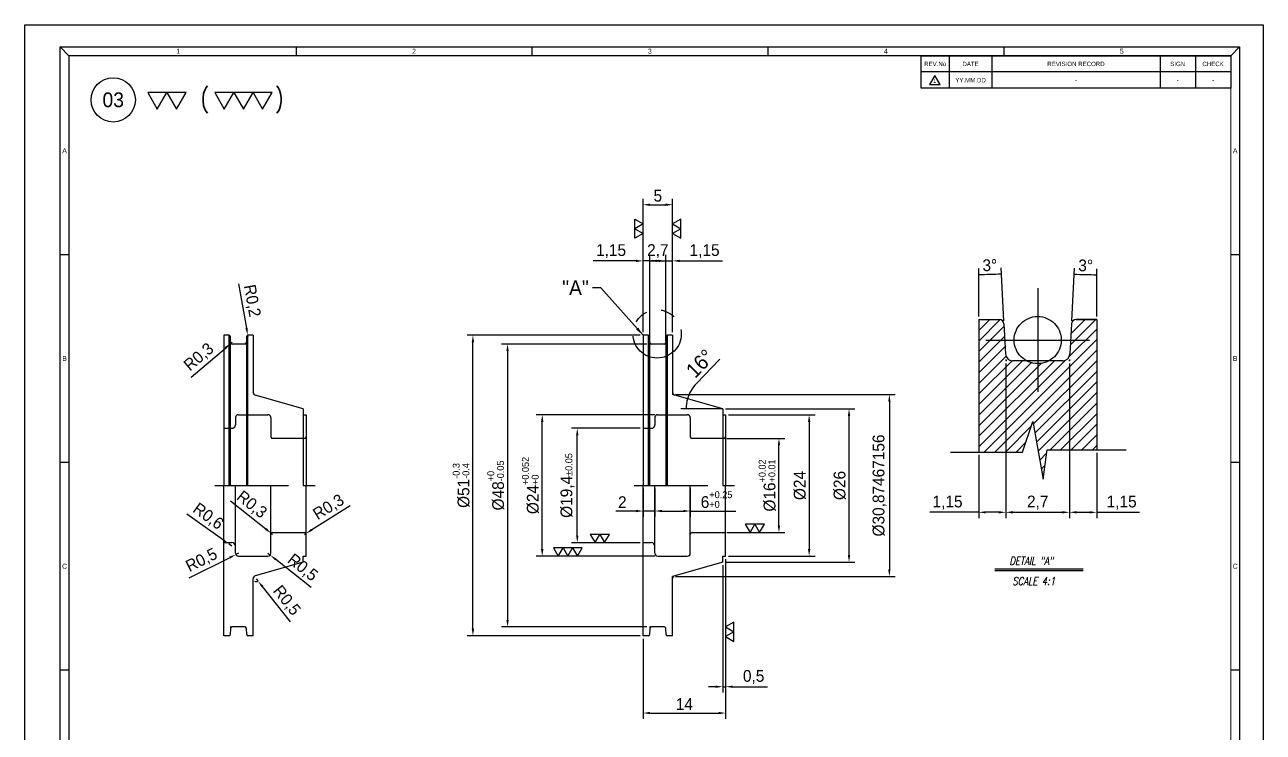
# Model space of a CAD drawing. Header units: inches. Extents: x 0 to 23821, y 0 to 11279.
# Drawn here: x 17845.2 to 18055.2, y 8658.5 to 8778.6 of the extents above; entities that cross this region are included whole.
import ezdxf
from ezdxf.enums import TextEntityAlignment as Align

# ---------------------------------------------------------------- set-up
doc = ezdxf.new("R2010")
doc.units = ezdxf.units.IN
doc.header["$LTSCALE"] = 10
doc.header["$MEASUREMENT"] = 0
for name, pattern in [('CENTER', [2, 1.25, -0.25, 0.25, -0.25]), ('HIDDEN', [0.375, 0.25, -0.125]), ('PHANTOM', [2.5, 1.25, -0.25, 0.25, -0.25, 0.25, -0.25])]:
    doc.linetypes.add(name, pattern=pattern)
doc.layers.get('Defpoints').update_dxf_attribs({"color": 8})
for name, color, linetype in [('CENTER LINE', 1, 'CENTER'), ('HIDDEN LINE', 4, 'HIDDEN'), ('PHANTOM LINE', 6, 'PHANTOM'), ('THIN LINE', 3, 'Continuous')]:
    doc.layers.add(name, color=color, linetype=linetype)
doc.styles.add('ITALICT', font='italict')
doc.styles.add('ROMANS', font='romans.shx', dxfattribs={"width": 0.9, "bigfont": 'whgtxt.shx'})
doc.styles.add('SCI', font='')
doc.styles.get('SCI').set_extended_font_data('Gulim')
doc.dimstyles.new('SCH', dxfattribs={"dimtxt": 2.5, "dimasz": 2, "dimexe": 1.25, "dimexo": 0.625, "dimtad": 1, "dimdec": 8, "dimtxsty": 'SCI', "dimcen": 2.5, "dimclrd": 4, "dimclre": 4, "dimclrt": 7, "dimadec": 8, "dimazin": 2, "dimtfac": 1, "dimtdec": 8, "dimtmove": 0, "dimatfit": 3, "dimfxl": 1, "dimarcsym": 0})

# ---------------------------------------------------------------- blocks, each defined once
blk = doc.blocks.new('A$C5b8731fd')
for p, q in [((0, 0), (-2.25, -3.9)), ((2.25, -3.9), (0, 0)), ((-2.25, -3.9), (2.25, -3.9))]:
    blk.add_line(p, q)
blk = doc.blocks.new('*U638')
at = {"color": 2}
for points in [[(0, 0), (1.5, 2.6), (-1.5, 2.6)], [(3, 0), (4.5, 2.6), (1.5, 2.6)], [(10.49, 0), (11.99, 2.6), (8.99, 2.6)], [(13.49, 0), (14.99, 2.6), (11.99, 2.6)], [(16.49, 0), (17.99, 2.6), (14.99, 2.6)]]:
    blk.add_lwpolyline(points, close=True, dxfattribs=at)
at = {"color": 2, "style": 'ROMANS', "width": 0.8}
for s, p in [('(', (7.45, 1.73)), (')', (19.11, 1.73))]:
    blk.add_text(s, height=2.84, dxfattribs=at).set_placement(p, align=Align.MIDDLE_CENTER)
blk = doc.blocks.new('SECHANG REV')
at = {"color": 7}
blk.add_line((-52.5, 0), (-52.5, 5.5), dxfattribs=at)
at = {"color": 3}
for p, q in [((-43, 5.5), (-43, 0)), ((-28.5, 5.5), (-28.5, 0)), ((28.5, 5.5), (28.5, 0)), ((40.5, 5.5), (40.5, 0)), ((52.5, 5.5), (52.5, 0))]:
    blk.add_line(p, q, dxfattribs=at)
blk.add_line((52.5, 0), (-52.5, 0))
blk = doc.blocks.new('SECHANG A3')
at = {"color": 2}
for p, q in [((-198, 289.5), (-195, 286.5)), ((-118, 289.5), (-118, 286.5)), ((-38, 289.5), (-38, 286.5)), ((42, 289.5), (42, 286.5)), ((122, 289.5), (122, 286.5)), ((202, 289.5), (199, 286.5))]:
    blk.add_line(p, q, dxfattribs=at)
at = {"color": 3}
blk.add_line((94, 286.5), (199, 286.5), dxfattribs=at)
for p, q in [((-198, 219), (-195, 219)), ((199, 219), (202, 219)), ((-195, 148.5), (-198, 148.5)), ((202, 148.5), (199, 148.5)), ((-195, 78), (-198, 78)), ((202, 78), (199, 78))]:
    blk.add_line(p, q)
at = {"color": 1}
blk.add_lwpolyline([(-210, 297), (210, 297), (210, 0), (-210, 0)], close=True, dxfattribs=at)
at = {"color": 2}
blk.add_lwpolyline([(-198, 289.5), (202, 289.5), (202, 7.5), (-198, 7.5)], close=True, dxfattribs=at)
at = {"const_width": 0.4}
blk.add_lwpolyline([(-195, 286.5), (199, 286.5), (199, 10.5), (-195, 10.5)], close=True, dxfattribs=at)
blk.add_blockref('SECHANG REV', (146.5, 281))
at = {"color": 2, "char_height": 1.7, "attachment_point": 5, "style": 'SCI'}
for s, insert, width in [('1', (-158, 288), 80), ('2', (-78, 288), 80), ('3', (2, 288), 80), ('4', (82, 288), 80), ('5', (162, 288), 80), ('A', (-196.5, 254.25), 3), ('A', (200.5, 254.25), 3), ('B', (-196.5, 183.75), 3), ('B', (200.5, 183.75), 3), ('C', (-196.5, 113.25), 3), ('C', (200.5, 113.25), 3)]:
    blk.add_mtext(s, dxfattribs=dict(at, insert=insert, width=width))
at = {"char_height": 1.5, "attachment_point": 5, "style": 'SCI'}
for s, insert, width in [('REV.No', (98.75, 283.7), 9.5), ('DATE', (110.75, 283.7), 14.5), ('REVISION RECORD', (146.5, 283.7), 57), ('SIGN', (181, 283.7), 12), ('CHECK', (193, 283.7), 12)]:
    blk.add_mtext(s, dxfattribs=dict(at, insert=insert, width=width))
blk = doc.blocks.new('*D1882')
at = {"color": 4, "lineweight": -2, "transparency": 16777216}
for p, q in [((17950.01, 8699.9), (17950.01, 8695.07)), ((17952.01, 8699.9), (17952.01, 8695.07)), ((17948.81, 8696.07), (17945.37, 8696.07)), ((17952.01, 8696.07), (17950.01, 8696.07)), ((17953.21, 8696.07), (17954.41, 8696.07))]:
    blk.add_line(p, q, dxfattribs=at)
at = {"color": 4, "transparency": 16777216}
for points in [[(17948.81, 8696.27), (17948.81, 8695.87), (17950.01, 8696.07)], [(17953.21, 8696.27), (17953.21, 8695.87), (17952.01, 8696.07)]]:
    blk.add_solid(points, dxfattribs=at)
at = {"layer": 'Defpoints', "color": 0, "transparency": 16777216}
for p in [(17950.01, 8700.4), (17952.01, 8700.4), (17950.01, 8696.07)]:
    blk.add_point(p, dxfattribs=at)
at = {"color": 7, "transparency": 16777216, "insert": (17946.49, 8697.57), "char_height": 2, "attachment_point": 5, "style": 'SCI'}
blk.add_mtext('2', dxfattribs=at)
blk = doc.blocks.new('*D1883')
at = {"color": 4, "lineweight": -2, "transparency": 16777216}
for p, q in [((17950.01, 8726.4), (17950.01, 8749.04)), ((17955.01, 8726.4), (17955.01, 8749.04)), ((17951.21, 8748.04), (17953.81, 8748.04))]:
    blk.add_line(p, q, dxfattribs=at)
at = {"color": 4, "transparency": 16777216}
for points in [[(17951.21, 8748.24), (17951.21, 8747.84), (17950.01, 8748.04)], [(17953.81, 8748.24), (17953.81, 8747.84), (17955.01, 8748.04)]]:
    blk.add_solid(points, dxfattribs=at)
at = {"layer": 'Defpoints', "color": 0, "transparency": 16777216}
for p in [(17955.01, 8748.04), (17950.01, 8725.9), (17955.01, 8725.9)]:
    blk.add_point(p, dxfattribs=at)
at = {"color": 7, "transparency": 16777216, "insert": (17952.51, 8749.56), "char_height": 2, "attachment_point": 5, "style": 'SCI'}
blk.add_mtext('5', dxfattribs=at)
blk = doc.blocks.new('*D1884')
at = {"color": 4, "lineweight": -2, "transparency": 16777216}
for p, q in [((17948.81, 8738.51), (17941.55, 8738.51)), ((17950.01, 8726.4), (17950.01, 8739.51)), ((17951.16, 8738.51), (17950.01, 8738.51)), ((17951.16, 8726.4), (17951.16, 8739.51)), ((17952.36, 8738.51), (17953.56, 8738.51))]:
    blk.add_line(p, q, dxfattribs=at)
at = {"color": 4, "transparency": 16777216}
for points in [[(17948.81, 8738.71), (17948.81, 8738.31), (17950.01, 8738.51)], [(17952.36, 8738.71), (17952.36, 8738.31), (17951.16, 8738.51)]]:
    blk.add_solid(points, dxfattribs=at)
at = {"layer": 'Defpoints', "color": 0, "transparency": 16777216}
for p in [(17950.01, 8738.51), (17950.01, 8725.9), (17951.16, 8725.9)]:
    blk.add_point(p, dxfattribs=at)
at = {"color": 7, "transparency": 16777216, "insert": (17944.58, 8740.16), "char_height": 2, "attachment_point": 5, "style": 'SCI'}
blk.add_mtext('1,15', dxfattribs=at)
blk = doc.blocks.new('*D1885')
at = {"color": 4, "lineweight": -2, "transparency": 16777216}
for p, q in [((17951.16, 8724.9), (17951.16, 8739.51)), ((17951.16, 8738.51), (17953.86, 8738.51)), ((17953.86, 8724.9), (17953.86, 8739.51))]:
    blk.add_line(p, q, dxfattribs=at)
at = {"layer": 'Defpoints', "color": 0, "transparency": 16777216}
for p in [(17953.86, 8738.51), (17951.16, 8724.4), (17953.86, 8724.4)]:
    blk.add_point(p, dxfattribs=at)
at = {"color": 7, "transparency": 16777216, "insert": (17952.51, 8740.16), "char_height": 2, "attachment_point": 5, "style": 'SCI'}
blk.add_mtext('2,7', dxfattribs=at)
blk = doc.blocks.new('*D1886')
at = {"color": 4, "lineweight": -2, "transparency": 16777216}
for p, q in [((17950.66, 8724.4), (17926.03, 8724.4)), ((17927.03, 8723.2), (17927.03, 8677.6)), ((17950.66, 8676.4), (17926.03, 8676.4))]:
    blk.add_line(p, q, dxfattribs=at)
at = {"color": 4, "transparency": 16777216}
for points in [[(17926.83, 8723.2), (17927.23, 8723.2), (17927.03, 8724.4)], [(17926.83, 8677.6), (17927.23, 8677.6), (17927.03, 8676.4)]]:
    blk.add_solid(points, dxfattribs=at)
at = {"layer": 'Defpoints', "color": 0, "transparency": 16777216}
for p in [(17951.16, 8724.4), (17927.03, 8676.4), (17951.16, 8676.4)]:
    blk.add_point(p, dxfattribs=at)
at = {"color": 7, "transparency": 16777216, "insert": (17925.05, 8700.4), "char_height": 2, "attachment_point": 5, "rotation": 90, "style": 'SCI'}
blk.add_mtext('%%C48{\\H0.59x;\\S+0^ -0.05;}', dxfattribs=at)
blk = doc.blocks.new('*D1887')
at = {"color": 4, "lineweight": -2, "transparency": 16777216}
for p, q in [((17949.51, 8725.9), (17920.16, 8725.9)), ((17921.16, 8676.1), (17921.16, 8724.7)), ((17949.51, 8674.9), (17920.16, 8674.9))]:
    blk.add_line(p, q, dxfattribs=at)
at = {"color": 4, "transparency": 16777216}
for points in [[(17920.96, 8724.7), (17921.36, 8724.7), (17921.16, 8725.9)], [(17920.96, 8676.1), (17921.36, 8676.1), (17921.16, 8674.9)]]:
    blk.add_solid(points, dxfattribs=at)
at = {"layer": 'Defpoints', "color": 0, "transparency": 16777216}
for p in [(17921.16, 8725.9), (17950.01, 8725.9), (17950.01, 8674.9)]:
    blk.add_point(p, dxfattribs=at)
at = {"color": 7, "transparency": 16777216, "insert": (17919.18, 8700.4), "char_height": 2, "attachment_point": 5, "rotation": 90, "style": 'SCI'}
blk.add_mtext('%%c51{\\H0.59x;\\S-0.3^ -0.4;}', dxfattribs=at)
blk = doc.blocks.new('*D1888')
at = {"color": 4, "lineweight": -2, "transparency": 16777216}
for p, q in [((17964.01, 8687.9), (17964.01, 8660.79)), ((17950.01, 8674.4), (17950.01, 8660.79)), ((17951.21, 8661.79), (17962.81, 8661.79))]:
    blk.add_line(p, q, dxfattribs=at)
at = {"color": 4, "transparency": 16777216}
for points in [[(17951.21, 8661.99), (17951.21, 8661.59), (17950.01, 8661.79)], [(17962.81, 8661.99), (17962.81, 8661.59), (17964.01, 8661.79)]]:
    blk.add_solid(points, dxfattribs=at)
at = {"layer": 'Defpoints', "color": 0, "transparency": 16777216}
for p in [(17964.01, 8688.4), (17950.01, 8674.9), (17964.01, 8661.79)]:
    blk.add_point(p, dxfattribs=at)
at = {"color": 7, "transparency": 16777216, "insert": (17957.01, 8663.32), "char_height": 2, "attachment_point": 5, "style": 'SCI'}
blk.add_mtext('14', dxfattribs=at)
blk = doc.blocks.new('*D1889')
at = {"color": 4, "lineweight": -2, "transparency": 16777216}
for p, q in [((17964.01, 8687.9), (17964.01, 8665.26)), ((17963.51, 8686.9), (17963.51, 8665.26)), ((17962.31, 8666.26), (17961.11, 8666.26)), ((17963.51, 8666.26), (17964.01, 8666.26)), ((17965.21, 8666.26), (17971.12, 8666.26))]:
    blk.add_line(p, q, dxfattribs=at)
at = {"color": 4, "transparency": 16777216}
for points in [[(17962.31, 8666.46), (17962.31, 8666.06), (17963.51, 8666.26)], [(17965.21, 8666.46), (17965.21, 8666.06), (17964.01, 8666.26)]]:
    blk.add_solid(points, dxfattribs=at)
at = {"layer": 'Defpoints', "color": 0, "transparency": 16777216}
for p in [(17964.01, 8688.4), (17963.51, 8687.4), (17964.01, 8666.26)]:
    blk.add_point(p, dxfattribs=at)
at = {"color": 7, "transparency": 16777216, "insert": (17968.76, 8667.91), "char_height": 2, "attachment_point": 5, "style": 'SCI'}
blk.add_mtext('0,5', dxfattribs=at)
blk = doc.blocks.new('*D1890')
at = {"color": 4, "lineweight": -2, "transparency": 16777216}
for p, q in [((17964.51, 8712.4), (17979.17, 8712.4)), ((17978.17, 8711.2), (17978.17, 8689.6)), ((17964.51, 8688.4), (17979.17, 8688.4))]:
    blk.add_line(p, q, dxfattribs=at)
at = {"color": 4, "transparency": 16777216}
for points in [[(17977.97, 8711.2), (17978.37, 8711.2), (17978.17, 8712.4)], [(17977.97, 8689.6), (17978.37, 8689.6), (17978.17, 8688.4)]]:
    blk.add_solid(points, dxfattribs=at)
at = {"layer": 'Defpoints', "color": 0, "transparency": 16777216}
for p in [(17964.01, 8712.4), (17964.01, 8688.4), (17978.17, 8688.4)]:
    blk.add_point(p, dxfattribs=at)
at = {"color": 7, "transparency": 16777216, "insert": (17976.6, 8700.4), "char_height": 2, "attachment_point": 5, "rotation": 90, "style": 'SCI'}
blk.add_mtext('%%c24', dxfattribs=at)
blk = doc.blocks.new('*D1891')
at = {"color": 4, "lineweight": -2, "transparency": 16777216}
for p, q in [((17964.01, 8713.4), (17985.93, 8713.4)), ((17984.93, 8688.6), (17984.93, 8712.2)), ((17964.01, 8687.4), (17985.93, 8687.4))]:
    blk.add_line(p, q, dxfattribs=at)
at = {"color": 4, "transparency": 16777216}
for points in [[(17984.73, 8712.2), (17985.13, 8712.2), (17984.93, 8713.4)], [(17984.73, 8688.6), (17985.13, 8688.6), (17984.93, 8687.4)]]:
    blk.add_solid(points, dxfattribs=at)
at = {"layer": 'Defpoints', "color": 0, "transparency": 16777216}
for p in [(17963.51, 8713.4), (17984.93, 8713.4), (17963.51, 8687.4)]:
    blk.add_point(p, dxfattribs=at)
at = {"color": 7, "transparency": 16777216, "insert": (17983.36, 8700.4), "char_height": 2, "attachment_point": 5, "rotation": 90, "style": 'SCI'}
blk.add_mtext('%%c26', dxfattribs=at)
blk = doc.blocks.new('*D1892')
at = {"color": 4, "lineweight": -2, "transparency": 16777216}
for p, q in [((17955.51, 8715.84), (17992.77, 8715.84)), ((17991.77, 8714.64), (17991.77, 8686.17)), ((17955.51, 8684.97), (17992.77, 8684.97))]:
    blk.add_line(p, q, dxfattribs=at)
at = {"color": 4, "transparency": 16777216}
for points in [[(17991.57, 8714.64), (17991.97, 8714.64), (17991.77, 8715.84)], [(17991.57, 8686.17), (17991.97, 8686.17), (17991.77, 8684.97)]]:
    blk.add_solid(points, dxfattribs=at)
at = {"layer": 'Defpoints', "color": 0, "transparency": 16777216}
for p in [(17955.01, 8715.84), (17955.01, 8684.97), (17991.77, 8684.97)]:
    blk.add_point(p, dxfattribs=at)
at = {"color": 7, "transparency": 16777216, "insert": (17990.12, 8700.4), "char_height": 2, "attachment_point": 5, "rotation": 90, "style": 'SCI'}
blk.add_mtext('%%c30,87467156', dxfattribs=at)
blk = doc.blocks.new('*D1893')
at = {"color": 4, "lineweight": -2, "transparency": 16777216}
for p, q in [((17964.21, 8708.4), (17974.05, 8708.4)), ((17973.05, 8693.6), (17973.05, 8707.2)), ((17964.21, 8692.4), (17974.05, 8692.4))]:
    blk.add_line(p, q, dxfattribs=at)
at = {"color": 4, "transparency": 16777216}
for points in [[(17972.85, 8707.2), (17973.25, 8707.2), (17973.05, 8708.4)], [(17972.85, 8693.6), (17973.25, 8693.6), (17973.05, 8692.4)]]:
    blk.add_solid(points, dxfattribs=at)
at = {"layer": 'Defpoints', "color": 0, "transparency": 16777216}
for p in [(17963.71, 8708.4), (17973.05, 8708.4), (17963.71, 8692.4)]:
    blk.add_point(p, dxfattribs=at)
at = {"color": 7, "transparency": 16777216, "insert": (17971.07, 8700.4), "char_height": 2, "attachment_point": 5, "rotation": 90, "style": 'SCI'}
blk.add_mtext('%%c16{\\H0.59x;\\S+0.02^ +0.01;}', dxfattribs=at)
blk = doc.blocks.new('*D1894')
at = {"color": 4, "lineweight": -2, "transparency": 16777216}
for p, q in [((17952.66, 8738.51), (17951.46, 8738.51)), ((17953.86, 8724.9), (17953.86, 8739.51)), ((17953.86, 8738.51), (17955.01, 8738.51)), ((17955.01, 8726.4), (17955.01, 8739.51)), ((17956.21, 8738.51), (17963.47, 8738.51))]:
    blk.add_line(p, q, dxfattribs=at)
at = {"color": 4, "transparency": 16777216}
for points in [[(17952.66, 8738.71), (17952.66, 8738.31), (17953.86, 8738.51)], [(17956.21, 8738.71), (17956.21, 8738.31), (17955.01, 8738.51)]]:
    blk.add_solid(points, dxfattribs=at)
at = {"layer": 'Defpoints', "color": 0, "transparency": 16777216}
for p in [(17955.01, 8738.51), (17955.01, 8725.9), (17953.86, 8724.4)]:
    blk.add_point(p, dxfattribs=at)
at = {"color": 7, "transparency": 16777216, "insert": (17960.44, 8740.16), "char_height": 2, "attachment_point": 5, "style": 'SCI'}
blk.add_mtext('1,15', dxfattribs=at)
blk = doc.blocks.new('*D1895')
at = {"color": 4, "lineweight": -2, "transparency": 16777216}
for p, q in [((18011.53, 8721.08), (18011.53, 8694.85)), ((18006.93, 8705.58), (18006.93, 8694.85)), ((18006.93, 8695.85), (17998.61, 8695.85)), ((18010.33, 8695.85), (18008.13, 8695.85))]:
    blk.add_line(p, q, dxfattribs=at)
at = {"color": 4, "transparency": 16777216}
for points in [[(18008.13, 8696.05), (18008.13, 8695.65), (18006.93, 8695.85)], [(18010.33, 8696.05), (18010.33, 8695.65), (18011.53, 8695.85)]]:
    blk.add_solid(points, dxfattribs=at)
at = {"layer": 'Defpoints', "color": 0, "transparency": 16777216}
for p in [(18011.53, 8721.58), (18006.93, 8706.08), (18011.53, 8695.85)]:
    blk.add_point(p, dxfattribs=at)
at = {"color": 7, "transparency": 16777216, "insert": (18001.64, 8697.5), "char_height": 2, "attachment_point": 5, "style": 'SCI'}
blk.add_mtext('1,15', dxfattribs=at)
blk = doc.blocks.new('*D1896')
at = {"color": 4, "lineweight": -2, "transparency": 16777216}
for p, q in [((18011.53, 8721.08), (18011.53, 8694.85)), ((18022.33, 8721.08), (18022.33, 8694.85)), ((18012.73, 8695.85), (18021.13, 8695.85))]:
    blk.add_line(p, q, dxfattribs=at)
at = {"color": 4, "transparency": 16777216}
for points in [[(18012.73, 8696.05), (18012.73, 8695.65), (18011.53, 8695.85)], [(18021.13, 8696.05), (18021.13, 8695.65), (18022.33, 8695.85)]]:
    blk.add_solid(points, dxfattribs=at)
at = {"layer": 'Defpoints', "color": 0, "transparency": 16777216}
for p in [(18011.53, 8721.58), (18022.33, 8721.58), (18022.33, 8695.85)]:
    blk.add_point(p, dxfattribs=at)
at = {"color": 7, "transparency": 16777216, "insert": (18016.93, 8697.5), "char_height": 2, "attachment_point": 5, "style": 'SCI'}
blk.add_mtext('2,7', dxfattribs=at)
blk = doc.blocks.new('*D1897')
at = {"color": 4, "lineweight": -2, "transparency": 16777216}
for p, q in [((18022.33, 8721.08), (18022.33, 8694.85)), ((18026.93, 8705.96), (18026.93, 8694.85)), ((18023.53, 8695.85), (18025.73, 8695.85)), ((18026.93, 8695.85), (18034.19, 8695.85))]:
    blk.add_line(p, q, dxfattribs=at)
at = {"color": 4, "transparency": 16777216}
for points in [[(18023.53, 8696.05), (18023.53, 8695.65), (18022.33, 8695.85)], [(18025.73, 8696.05), (18025.73, 8695.65), (18026.93, 8695.85)]]:
    blk.add_solid(points, dxfattribs=at)
at = {"layer": 'Defpoints', "color": 0, "transparency": 16777216}
for p in [(18022.33, 8721.58), (18026.93, 8706.46), (18026.93, 8695.85)]:
    blk.add_point(p, dxfattribs=at)
at = {"color": 7, "transparency": 16777216, "insert": (18031.16, 8697.5), "char_height": 2, "attachment_point": 5, "style": 'SCI'}
blk.add_mtext('1,15', dxfattribs=at)
blk = doc.blocks.new('*D1898')
at = {"color": 4, "lineweight": -2, "transparency": 16777216}
for p, q in [((17952.01, 8712.4), (17931.91, 8712.4)), ((17932.91, 8689.6), (17932.91, 8711.2)), ((17952.01, 8688.4), (17931.91, 8688.4))]:
    blk.add_line(p, q, dxfattribs=at)
at = {"color": 4, "transparency": 16777216}
for points in [[(17932.71, 8711.2), (17933.11, 8711.2), (17932.91, 8712.4)], [(17932.71, 8689.6), (17933.11, 8689.6), (17932.91, 8688.4)]]:
    blk.add_solid(points, dxfattribs=at)
at = {"layer": 'Defpoints', "color": 0, "transparency": 16777216}
for p in [(17932.91, 8712.4), (17952.51, 8712.4), (17952.51, 8688.4)]:
    blk.add_point(p, dxfattribs=at)
at = {"color": 7, "transparency": 16777216, "insert": (17930.93, 8700.4), "char_height": 2, "attachment_point": 5, "rotation": 90, "style": 'SCI'}
blk.add_mtext('%%c24{\\H0.59x;\\S+0.052^ +0;}', dxfattribs=at)
blk = doc.blocks.new('*D1899')
at = {"color": 4, "lineweight": -2, "transparency": 16777216}
for p, q in [((17949.51, 8710.1), (17937.85, 8710.1)), ((17938.85, 8691.9), (17938.85, 8708.9)), ((17949.51, 8690.7), (17937.85, 8690.7))]:
    blk.add_line(p, q, dxfattribs=at)
at = {"color": 4, "transparency": 16777216}
for points in [[(17938.65, 8708.9), (17939.05, 8708.9), (17938.85, 8710.1)], [(17938.65, 8691.9), (17939.05, 8691.9), (17938.85, 8690.7)]]:
    blk.add_solid(points, dxfattribs=at)
at = {"layer": 'Defpoints', "color": 0, "transparency": 16777216}
for p in [(17938.85, 8710.1), (17950.01, 8710.1), (17950.01, 8690.7)]:
    blk.add_point(p, dxfattribs=at)
at = {"color": 7, "transparency": 16777216, "insert": (17937.2, 8700.4), "char_height": 2, "attachment_point": 5, "rotation": 90, "style": 'SCI'}
blk.add_mtext('%%c19,4{\\H0.59x;%%p0.05}', dxfattribs=at)
blk = doc.blocks.new('A$C71ca0003')
for p, q in [((-13.5, 25.5), (-13.5, 0)), ((-8.5, 25.5), (-8.5, 15.81)), ((0, 13), (-8.14, 15.33)), ((0, 13), (0, 0)), ((0, 12), (0.5, 12)), ((0, 12), (0.5, 12)), ((0, 12), (0.5, 12)), ((0.5, 12), (0.5, 0)), ((-13.5, -25.5), (-13.5, 0)), ((-5.5, -11.5), (-5.5, 0)), ((0.5, -12), (0.5, 0)), ((-11.5, -10), (-11.5, 0)), ((-5.2, -8), (0.2, -8)), ((-13.5, -9.7), (-12.1, -9.7)), ((-11.5, -11.5), (-11.5, -10)), ((-11, -12), (-6, -12)), ((0, -12), (0.5, -12)), ((0, -13), (0, -12)), ((0, -13), (-8.14, -15.33)), ((-8.5, -25.5), (-8.5, -15.81))]:
    blk.add_line(p, q)
at = {"color": 7}
for p, q in [((-12.62, 25.5), (-13.5, 25.5)), ((-12.42, 25.31), (-12.42, 0)), ((-12.36, 24.28), (-12.42, 25.31)), ((-9.58, 25.31), (-9.64, 24.28)), ((-9.58, 0), (-9.58, 25.31)), ((-8.5, 25.5), (-9.38, 25.5)), ((-9.93, 24), (-12.07, 24)), ((-12.36, -24.28), (-12.42, -25.31)), ((-12.35, -24), (-12.36, -24.1)), ((-12.25, -24), (-12.35, -24)), ((-9.93, -24), (-12.07, -24)), ((-9.58, -25.31), (-9.64, -24.28)), ((-12.62, -25.5), (-13.5, -25.5)), ((-8.5, -25.5), (-9.38, -25.5))]:
    blk.add_line(p, q, dxfattribs=at)
at = {"color": 4}
for p, q in [((-12.62, 25.5), (-12.62, 0)), ((-9.38, 0), (-9.38, 25.5))]:
    blk.add_line(p, q, dxfattribs=at)
at = {"color": 7}
for centre, radius, start, end in [((-12.62, 25.3), 0.2, 3, 90), ((-9.38, 25.3), 0.2, 90, 177), ((-12.07, 24.3), 0.3, 183, 270), ((-9.93, 24.3), 0.3, 270, 357), ((-12.07, -24.3), 0.3, 90, 177), ((-9.93, -24.3), 0.3, 3, 90), ((-12.62, -25.3), 0.2, 270, 357), ((-9.38, -25.3), 0.2, 183, 270)]:
    blk.add_arc(centre, radius, start, end, dxfattribs=at)
for centre, radius, start, end in [((-8, 15.81), 0.5, 180, 254), ((-5.2, -8.3), 0.3, 90, 180), ((0.2, -8.3), 0.3, 0, 90), ((-12.1, -10.3), 0.6, 0, 90), ((-11, -11.5), 0.5, 180, 270), ((-6, -11.5), 0.5, 270, 0), ((-8, -15.81), 0.5, 106, 180)]:
    blk.add_arc(centre, radius, start, end)
at = {"layer": 'CENTER LINE'}
blk.add_line((-15, 0), (2, 0), dxfattribs=at)
at = {"layer": 'HIDDEN LINE', "ltscale": 5}
for p, q in [((-11.5, 11.5), (-11.5, 10.3)), ((-11, 12), (-6, 12)), ((-5.5, 11.5), (-5.5, 8.3)), ((-13.5, 9.7), (-12.1, 9.7)), ((-5.2, 8), (0.2, 8))]:
    blk.add_line(p, q, dxfattribs=at)
for centre, radius, start, end in [((-11, 11.5), 0.5, 90, 180), ((-6, 11.5), 0.5, 0, 90), ((-12.1, 10.3), 0.6, 270, 0), ((-5.2, 8.3), 0.3, 180, 270), ((0.2, 8.3), 0.3, 270, 0)]:
    blk.add_arc(centre, radius, start, end, dxfattribs=at)
blk = doc.blocks.new('*D1900')
at = {"color": 4, "lineweight": -2, "transparency": 16777216}
for p, q in [((17952.01, 8699.65), (17952.01, 8695.07)), ((17958.01, 8699.9), (17958.01, 8695.07)), ((17953.21, 8696.07), (17956.81, 8696.07)), ((17958.01, 8696.07), (17965.74, 8696.07))]:
    blk.add_line(p, q, dxfattribs=at)
at = {"color": 4, "transparency": 16777216}
for points in [[(17953.21, 8696.27), (17953.21, 8695.87), (17952.01, 8696.07)], [(17956.81, 8696.27), (17956.81, 8695.87), (17958.01, 8696.07)]]:
    blk.add_solid(points, dxfattribs=at)
at = {"layer": 'Defpoints', "color": 0, "transparency": 16777216}
for p in [(17958.01, 8700.4), (17952.01, 8700.15), (17958.01, 8696.07)]:
    blk.add_point(p, dxfattribs=at)
at = {"color": 7, "transparency": 16777216, "insert": (17962.47, 8698), "char_height": 2, "attachment_point": 5, "style": 'SCI'}
blk.add_mtext('6{\\H0.59x;\\S+0.25^ +0;}', dxfattribs=at)
blk = doc.blocks.new('*D1901')
at = {"color": 4, "lineweight": -2, "transparency": 16777216}
blk.add_line((17959.05, 8717.71), (17963.04, 8721.83), dxfattribs=at)
for start, end in [(135.9789, 164), (164, 180)]:
    blk.add_arc((17963.51, 8713.4), 6.2, start, end, dxfattribs=at)
at = {"layer": 'Defpoints', "color": 0, "transparency": 16777216}
for p in [(17955.37, 8715.74), (17956.42, 8713.4), (17957.34, 8713.98), (17963.51, 8713.4), (17963.51, 8713.4)]:
    blk.add_point(p, dxfattribs=at)
at = {"color": 7, "transparency": 16777216, "insert": (17959.67, 8721.1), "char_height": 2.5, "attachment_point": 5, "rotation": 45.9789, "style": 'SCI'}
blk.add_mtext('16°', dxfattribs=at)
blk = doc.blocks.new('*D1944')
at = {"color": 4, "lineweight": -2, "transparency": 16777216}
for p, q in [((17873.04, 8684.73), (17879.88, 8688.14)), ((17881.4, 8688.9), (17880.95, 8688.68))]:
    blk.add_line(p, q, dxfattribs=at)
at = {"color": 4, "transparency": 16777216}
blk.add_solid([(17879.79, 8688.32), (17879.97, 8687.97), (17880.95, 8688.68)], dxfattribs=at)
at = {"layer": 'Defpoints', "color": 0, "transparency": 16777216}
for p in [(17880.95, 8688.68), (17881.4, 8688.9)]:
    blk.add_point(p, dxfattribs=at)
at = {"color": 7, "transparency": 16777216, "insert": (17875.19, 8687.64), "char_height": 2, "attachment_point": 5, "rotation": 26.5651, "style": 'SCI'}
blk.add_mtext('R0,5', dxfattribs=at)
blk = doc.blocks.new('*D1945')
at = {"color": 4, "lineweight": -2, "transparency": 16777216}
for p, q in [((17884.4, 8684.59), (17884.71, 8684.2)), ((17890.21, 8677.28), (17885.45, 8683.26))]:
    blk.add_line(p, q, dxfattribs=at)
blk.add_arc((17884.4, 8684.59), 0.5, 237.2958, 308.4807, dxfattribs=at)
at = {"color": 4, "transparency": 16777216}
blk.add_solid([(17885.61, 8683.38), (17885.3, 8683.14), (17884.71, 8684.2)], dxfattribs=at)
at = {"layer": 'Defpoints', "color": 0, "transparency": 16777216}
for p in [(17884.4, 8684.59), (17884.71, 8684.2)]:
    blk.add_point(p, dxfattribs=at)
at = {"color": 7, "transparency": 16777216, "insert": (17889.5, 8680.83), "char_height": 2, "attachment_point": 5, "rotation": 308.4807, "style": 'SCI'}
blk.add_mtext('R0,5', dxfattribs=at)
blk = doc.blocks.new('*D1946')
at = {"color": 4, "lineweight": -2, "transparency": 16777216}
for p, q in [((17880.05, 8697.8), (17886.02, 8693.04)), ((17887.2, 8692.1), (17886.96, 8692.29))]:
    blk.add_line(p, q, dxfattribs=at)
at = {"color": 4, "transparency": 16777216}
blk.add_solid([(17886.15, 8693.2), (17885.9, 8692.88), (17886.96, 8692.29)], dxfattribs=at)
at = {"layer": 'Defpoints', "color": 0, "transparency": 16777216}
for p in [(17886.96, 8692.29), (17887.2, 8692.1)]:
    blk.add_point(p, dxfattribs=at)
at = {"color": 7, "transparency": 16777216, "insert": (17883.59, 8697.08), "char_height": 2, "attachment_point": 5, "rotation": 321.4592, "style": 'SCI'}
blk.add_mtext('R0,3', dxfattribs=at)
blk = doc.blocks.new('*D1947')
at = {"color": 4, "lineweight": -2, "transparency": 16777216}
for p, q in [((17900.35, 8696.95), (17893.87, 8692.9)), ((17892.6, 8692.1), (17892.85, 8692.26))]:
    blk.add_line(p, q, dxfattribs=at)
at = {"color": 4, "transparency": 16777216}
blk.add_solid([(17893.76, 8693.07), (17893.97, 8692.73), (17892.85, 8692.26)], dxfattribs=at)
at = {"layer": 'Defpoints', "color": 0, "transparency": 16777216}
for p in [(17892.6, 8692.1), (17892.85, 8692.26)]:
    blk.add_point(p, dxfattribs=at)
at = {"color": 7, "transparency": 16777216, "insert": (17896.74, 8696.64), "char_height": 2, "attachment_point": 5, "rotation": 32.0182, "style": 'SCI'}
blk.add_mtext('R0,3', dxfattribs=at)
blk = doc.blocks.new('*D1948')
at = {"color": 4, "lineweight": -2, "transparency": 16777216}
for p, q in [((17872.64, 8695.62), (17878.84, 8691.16)), ((17880.3, 8690.1), (17879.81, 8690.46))]:
    blk.add_line(p, q, dxfattribs=at)
blk.add_arc((17880.3, 8690.1), 0.6, 137.7465, 144.2499, dxfattribs=at)
at = {"color": 4, "transparency": 16777216}
blk.add_solid([(17878.95, 8691.32), (17878.72, 8690.99), (17879.81, 8690.46)], dxfattribs=at)
at = {"layer": 'Defpoints', "color": 0, "transparency": 16777216}
for p in [(17879.81, 8690.46), (17880.3, 8690.1)]:
    blk.add_point(p, dxfattribs=at)
at = {"color": 7, "transparency": 16777216, "insert": (17876.21, 8695.08), "char_height": 2, "attachment_point": 5, "rotation": 324.2499, "style": 'SCI'}
blk.add_mtext('R0,6', dxfattribs=at)
blk = doc.blocks.new('*D1949')
at = {"color": 4, "lineweight": -2, "transparency": 16777216}
for p, q in [((17886.4, 8688.9), (17886.79, 8688.59)), ((17893.72, 8683.11), (17887.73, 8687.85))]:
    blk.add_line(p, q, dxfattribs=at)
at = {"color": 4, "transparency": 16777216}
blk.add_solid([(17887.85, 8688.01), (17887.61, 8687.69), (17886.79, 8688.59)], dxfattribs=at)
at = {"layer": 'Defpoints', "color": 0, "transparency": 16777216}
for p in [(17886.4, 8688.9), (17886.79, 8688.59)]:
    blk.add_point(p, dxfattribs=at)
at = {"color": 7, "transparency": 16777216, "insert": (17892.22, 8686.4), "char_height": 2, "attachment_point": 5, "rotation": 321.6735, "style": 'SCI'}
blk.add_mtext('R0,5', dxfattribs=at)
blk = doc.blocks.new('*U637')
at = {"color": 2}
for points in [[(0, 0), (1.5, 2.6), (-1.5, 2.6)], [(3, 0), (4.5, 2.6), (1.5, 2.6)], [(6, 0), (7.5, 2.6), (4.5, 2.6)]]:
    blk.add_lwpolyline(points, close=True, dxfattribs=at)
blk = doc.blocks.new('*D1950')
at = {"color": 4, "lineweight": -2, "transparency": 16777216}
for p, q in [((17881.41, 8734.6), (17882.77, 8727.08)), ((17883.02, 8725.7), (17882.98, 8725.9))]:
    blk.add_line(p, q, dxfattribs=at)
at = {"color": 4, "transparency": 16777216}
blk.add_solid([(17882.96, 8727.12), (17882.57, 8727.05), (17882.98, 8725.9)], dxfattribs=at)
at = {"layer": 'Defpoints', "color": 0, "transparency": 16777216}
for p in [(17882.98, 8725.9), (17883.02, 8725.7)]:
    blk.add_point(p, dxfattribs=at)
at = {"color": 7, "transparency": 16777216, "insert": (17883.6, 8731.73), "char_height": 2, "attachment_point": 5, "rotation": 280.2415, "style": 'SCI'}
blk.add_mtext('R0,2', dxfattribs=at)
blk = doc.blocks.new('*D1951')
at = {"color": 4, "lineweight": -2, "transparency": 16777216}
for p, q in [((17873.37, 8718.78), (17879.19, 8723.73)), ((17880.33, 8724.7), (17880.1, 8724.51))]:
    blk.add_line(p, q, dxfattribs=at)
at = {"color": 4, "transparency": 16777216}
blk.add_solid([(17879.06, 8723.88), (17879.32, 8723.58), (17880.1, 8724.51)], dxfattribs=at)
at = {"layer": 'Defpoints', "color": 0, "transparency": 16777216}
for p in [(17880.1, 8724.51), (17880.33, 8724.7)]:
    blk.add_point(p, dxfattribs=at)
at = {"color": 7, "transparency": 16777216, "insert": (17874.75, 8722.12), "char_height": 2, "attachment_point": 5, "rotation": 40.403, "style": 'SCI'}
blk.add_mtext('R0,3', dxfattribs=at)
blk = doc.blocks.new('*D1952')
at = {"color": 4, "lineweight": -2, "transparency": 16777216}
for p, q in [((18022.69, 8728.32), (18023.15, 8737.27)), ((18026.93, 8729.08), (18026.93, 8737.17))]:
    blk.add_line(p, q, dxfattribs=at)
blk.add_arc((18026.93, 8809.35), 73.18, 267, 270, dxfattribs=at)
at = {"layer": 'Defpoints', "color": 0, "transparency": 16777216}
for p in [(18024.38, 8736.22), (18022.66, 8727.82), (18026.93, 8728.58), (18022.39, 8722.71), (18026.93, 8706.46)]:
    blk.add_point(p, dxfattribs=at)
at = {"color": 7, "transparency": 16777216, "insert": (18025.06, 8737.72), "char_height": 2, "attachment_point": 5, "rotation": 358.5, "style": 'SCI'}
blk.add_mtext('3°', dxfattribs=at)
blk = doc.blocks.new('*D1953')
at = {"color": 4, "lineweight": -2, "transparency": 16777216}
for p, q in [((18006.93, 8729.08), (18006.93, 8737.22)), ((18011.18, 8728.32), (18010.71, 8737.32))]:
    blk.add_line(p, q, dxfattribs=at)
blk.add_arc((18006.93, 8809.35), 73.13, 270, 273, dxfattribs=at)
at = {"layer": 'Defpoints', "color": 0, "transparency": 16777216}
for p in [(18008.21, 8736.23), (18006.93, 8728.58), (18011.21, 8727.82), (18011.47, 8722.71), (18006.93, 8706.08)]:
    blk.add_point(p, dxfattribs=at)
at = {"color": 7, "transparency": 16777216, "insert": (18008.81, 8737.77), "char_height": 2, "attachment_point": 5, "rotation": 1.5, "style": 'SCI'}
blk.add_mtext('3°', dxfattribs=at)
blk = doc.blocks.new('*U546')
at = {"color": 2}
for points in [[(0, 0), (1.5, 2.6), (-1.5, 2.6)], [(3, 0), (4.5, 2.6), (1.5, 2.6)]]:
    blk.add_lwpolyline(points, close=True, dxfattribs=at)

msp = doc.modelspace()

# ---------------------------------------------------------------- hatches: boundary and pattern name
at = {"layer": 'THIN LINE'}
h = msp.add_hatch(dxfattribs=at)
h.set_pattern_fill('ANSI31', color=256, scale=0.4, style=0)
h.set_pattern_definition([(45, (16410.5375, 8430.6517), (-0.8980256, 0.8980256), [])])
h.paths.add_polyline_path([(18026.93216474, 8728.57547814), (18023.45819085, 8728.57547814, 0.398959546), (18022.65928722, 8727.8173469), (18022.3917627, 8722.71267499, -0.398959546), (18021.19340726, 8721.57547814), (18018.86865641, 8721.57547814, -0.2581988897), (18014.99567306, 8721.57547814), (18012.67092222, 8721.57547814, -0.398959546), (18011.47256678, 8722.71267499), (18011.20504226, 8727.8173469, 0.398959546), (18010.40613863, 8728.57547814), (18006.93216474, 8728.57547814), (18006.93216474, 8706.07898762), (18014.34739002, 8706.07898762), (18016.08888598, 8711.2316768), (18017.84752611, 8701.48466602), (18018.50990022, 8706.46090749), (18026.93216474, 8706.46090749)])
h.paths.add_polyline_path([(18024.61520445, 8723.08831429), (18027.65204909, 8721.50074598), (18026.78339296, 8719.83910176), (18023.74654832, 8721.42667007)], flags=9)

# ---------------------------------------------------------------- linework, layer by layer
for p, q in [((18006.93216474, 8728.57547814), (18010.40613863, 8728.57547814)), ((18006.93216474, 8728.57547814), (18006.93216474, 8706.07898762)), ((18006.93216474, 8728.57547814), (18010.40613863, 8728.57547814)), ((18011.20504226, 8727.8173469), (18011.47256678, 8722.71267499)), ((18022.65928722, 8727.8173469), (18022.3917627, 8722.71267499)), ((18023.45819085, 8728.57547814), (18026.93216474, 8728.57547814)), ((18026.93216474, 8728.57547814), (18023.45819085, 8728.57547814)), ((18026.93216474, 8728.57547814), (18026.93216474, 8706.46090749)), ((18021.19340726, 8721.57547814), (18012.67092222, 8721.57547814)), ((18009.68350525, 8685.98971117), (18024.64334078, 8685.98971117))]:
    msp.add_line(p, q)
msp.add_circle((17860.16731333, 8765.82531183), 3.75)
for centre, radius, start, end in [((18010.40613863, 8727.77547814), 0.8, 3, 90), ((18023.45819085, 8727.77547814), 0.8, 90, 177), ((18012.67092222, 8722.77547814), 1.2, 183, 270), ((18021.19340726, 8722.77547814), 1.2, 270, 357)]:
    msp.add_arc(centre, radius, start, end)
at = {"layer": 'CENTER LINE', "ltscale": 5}
for p, q in [((18016.93216474, 8733.87547814), (18016.93216474, 8716.27547814)), ((18008.13216474, 8725.07547814), (18025.73216474, 8725.07547814))]:
    msp.add_line(p, q, dxfattribs=at)
at = {"layer": 'CENTER LINE'}
for p in [(17955.0095317, 8716.21903907), (17955.37171302, 8715.73840822)]:
    msp.add_line(p, (17955.0095317, 8715.84226204), dxfattribs=at)
at = {"layer": 'PHANTOM LINE', "ltscale": 3}
for p, q in [((17951.1595317, 8724.40492626), (17951.15450984, 8724.50074918)), ((17951.26245256, 8724.40492626), (17951.1595317, 8724.40492626)), ((18011.52235546, 8721.76265029), (18011.53216474, 8721.57547814)), ((18011.70046671, 8721.57547814), (18011.53216474, 8721.57547814)), ((18022.33216474, 8721.57547814), (18022.22266569, 8721.57547814)), ((18022.34398141, 8721.80095363), (18022.33216474, 8721.57547814)), ((17955.0095317, 8716.21903907), (17955.0095317, 8715.84226204)), ((17955.37171302, 8715.73840822), (17955.0095317, 8715.84226204)), ((17963.5095317, 8713.40492626), (17956.42082379, 8713.40492626)), ((18014.34739002, 8706.07898762), (18016.08888598, 8711.2316768)), ((18016.08888598, 8711.2316768), (18017.84752611, 8701.48466602)), ((18002.1343265, 8706.07898762), (18014.34739002, 8706.07898762)), ((18017.84752611, 8701.48466602), (18018.50990022, 8706.46090749)), ((18018.50990022, 8706.46090749), (18031.92161415, 8706.46090749)), ((17955.37171302, 8685.07144431), (17955.0095317, 8684.96759048)), ((17955.0095317, 8684.59081346), (17955.0095317, 8684.96759048))]:
    msp.add_line(p, q, dxfattribs=at)
at = {"layer": 'PHANTOM LINE'}
msp.add_circle((17952.39576012, 8726.11653182), 4.09963027, dxfattribs=at)
at = {"layer": 'PHANTOM LINE', "ltscale": 3}
msp.add_circle((18016.93216474, 8725.07547814), 4, dxfattribs=at)
at = {"layer": 'THIN LINE'}
msp.add_line((18009.68350525, 8686.26549071), (18024.64334078, 8686.26549071), dxfattribs=at)

# ---------------------------------------------------------------- block references
for name, p, xscale, yscale, zscale in [('SECHANG A3', (17950.16731333, 8630.07531183), 0.5, 0.5, 0.5), ('SECHANG REV', (18023.41731333, 8767.82531183), 0.5, 0.5, 0.5), ('A$C5b8731fd', (17999.47183248, 8769.99171189), 0.3999999999999999, 0.3999999999999999, 0.3999999999999999), ('*U638', (17867.63841208, 8764.23634082), 1.083333333333445, 1.083333333333445, 1.083333333333445), ('*U546', (17941.86732788, 8690.70492626), 0.5416666666667225, 0.5416666666667225, 0.5416666666667225), ('*U546', (17968.14306987, 8692.40492626), 0.5416666666667225, 0.5416666666667225, 0.5416666666667225), ('*U637', (17935.62239851, 8688.40492626), 0.5416666666667225, 0.5416666666667225, 0.5416666666667225)]:
    msp.add_blockref(name, p, dxfattribs=dict(xscale=xscale, yscale=yscale, zscale=zscale))
at = {"yscale": 0.5416666666667225, "zscale": 0.5416666666667225}
for p, xscale, rotation in [((17950.0095317, 8744.78170979), -0.5416666666667225, 90), ((17955.0095317, 8744.78170979), 0.5416666666667225, 270), ((17964.0095317, 8676.39430956), 0.5416666666667225, 270)]:
    msp.add_blockref('*U546', p, dxfattribs=dict(at, xscale=xscale, rotation=rotation))
for p in [(17892.39701169, 8700.40492626), (17963.5095317, 8700.40492626)]:
    msp.add_blockref('A$C71ca0003', p)

# ---------------------------------------------------------------- texts
at = {"attachment_point": 5, "style": 'SCI'}
for s, insert, char_height, width in [('{\\fGulim|b0|i0|c129|p50;1}', (17999.47183248, 8769.01659719), 0.6, 1.8015447416), ('YY.MM.DD', (18005.54231333, 8769.17531183), 0.75, 7.25), ('-', (18023.41731333, 8769.17531183), 0.75, 28.5), ('-', (18040.66731333, 8769.17531183), 0.75, 6), ('-', (18046.66731333, 8769.17531183), 0.75, 6)]:
    msp.add_mtext(s, dxfattribs=dict(at, insert=insert, char_height=char_height, width=width))
at = {"color": 2, "insert": (17860.16731333, 8765.82531183), "char_height": 2.5, "width": 7.5, "attachment_point": 5, "style": 'SCI'}
msp.add_mtext('03', dxfattribs=at)
at = {"color": 7, "insert": (17940.80116624, 8732.69744373), "char_height": 2.5, "attachment_point": 9, "style": 'SCI'}
msp.add_mtext('"A"', dxfattribs=at)
at = {"layer": 'THIN LINE', "ltscale": 5, "style": 'ITALICT', "width": 0.8}
for s, p in [('DETAIL "A"', (18012.15057931, 8686.96007923, -0.06461778)), ('SCALE 4:1', (18012.64264518, 8683.51750579, -0.06461778))]:
    msp.add_text(s, height=1.310406989, dxfattribs=at).set_placement(p)

# ---------------------------------------------------------------- dimensions: what is measured, and where the dimension line sits
for base, p1, p2, override, picture, middle in [((17955.0095317024, 8748.0390070077), (17950.0095317024, 8725.9049262639), (17955.0095317024, 8725.9049262639), {"dimscale": 0.8, "dimasz": 1.5}, '*D1883', (17952.5095317024, 8749.5629750503)), ((17950.0095317, 8738.51247471), (17951.1595317, 8725.90492626), (17950.0095317, 8725.90492626), {"dimscale": 0.8, "dimasz": 1.5}, '*D1884', (17944.57824009, 8740.16294076)), ((17955.0095317, 8738.51247471), (17953.8595317, 8724.40492626), (17955.0095317, 8725.90492626), {"dimscale": 0.8, "dimasz": 1.5}, '*D1894', (17960.44082331, 8740.16294076)), ((18022.33216474, 8695.85424296), (18011.53216474, 8721.57547814), (18022.33216474, 8721.57547814), {"dimscale": 0.8, "dimasz": 1.5, "dimlfac": 0.25}, '*D1896', (18016.93216474, 8697.50337745)), ((18026.93216474, 8695.85424296), (18022.33216474, 8721.57547814), (18026.93216474, 8706.46090749), {"dimscale": 0.8, "dimasz": 1.5, "dimlfac": 0.25}, '*D1897', (18031.16345635, 8697.504709)), ((17950.0095317, 8696.0707054), (17952.0095317, 8700.40492626), (17950.0095317, 8700.40492626), {"dimscale": 0.8, "dimasz": 1.5}, '*D1882', (17946.48769415, 8697.57336851)), ((17964.0095317024, 8661.7878489874), (17950.0095317024, 8674.9049262639), (17964.0095317024, 8688.4049262639), {"dimscale": 0.8, "dimasz": 1.5}, '*D1888', (17957.0095317024, 8663.3158117038)), ((17964.0095317, 8666.25869285), (17963.5095317, 8687.40492626), (17964.0095317, 8688.40492626), {"dimscale": 0.8, "dimasz": 1.5}, '*D1889', (17968.76439189, 8667.90782734))]:
    dim = msp.add_linear_dim(base=base, p1=p1, p2=p2, dimstyle='SCH', override=override)
    dim.commit()
    dim.dimension.update_dxf_attribs({"geometry": picture, "text_midpoint": middle})
for base, p1, p2, override, picture, middle in [((17953.8595317, 8738.51247471), (17951.1595317, 8724.40492626), (17953.8595317, 8724.40492626), {"dimscale": 0.8, "dimasz": 1.5}, '*D1885', (17952.5095317, 8738.51247471)), ((18011.53216474, 8695.85424296), (18006.93216474, 8706.07898762), (18011.53216474, 8721.57547814), {"dimscale": 0.8, "dimasz": 1.5, "dimlfac": 0.25}, '*D1895', (18001.64305022, 8695.85424296))]:
    dim = msp.add_linear_dim(base=base, p1=p1, p2=p2, dimstyle='SCH', override=override)
    dim.commit()
    dim.dimension.update_dxf_attribs({"geometry": picture, "text_midpoint": middle, "dimtype": 160})
for base, line1, line2, override, picture, middle in [((18008.2084016719, 8736.2331418931), ((18011.2050422569, 8727.8173469015), (18011.4725667758, 8722.712674989)), ((18006.9321647374, 8728.5754781365), (18006.9321647374, 8706.0789876161)), {"dimscale": 0.8, "dimasz": 1.5, "dimlfac": 0.25}, '*D1953', (18008.8064709614, 8737.7718399552)), ((18024.378336782, 8736.216642741), ((18022.659287218, 8727.817346902), (18022.391762699, 8722.712674989)), ((18026.932164737, 8728.575478137), (18026.932164737, 8706.460907486)), {"dimscale": 0.8, "dimasz": 1.5, "dimlfac": 0.25}, '*D1952', (18025.056551267, 8737.721918234)), ((17957.3405793932, 8713.9808226993), ((17963.5095317024, 8713.4049262639), (17956.4208237932, 8713.4049262639)), ((17963.5095317024, 8713.4049262639), (17955.3717130245, 8715.7384082199)), {"dimasz": 1.5}, '*D1901', (17959.6720266921, 8721.0982089757))]:
    dim = msp.add_angular_dim_2l(base=base, line1=line1, line2=line2, dimstyle='SCH', override=override)
    dim.commit()
    dim.dimension.update_dxf_attribs({"geometry": picture, "text_midpoint": middle})
for center, mpoint, picture, middle in [((17883.015416276, 8725.704926264), (17882.979856846, 8725.901739696), '*D1950', (17883.603192896, 8731.727085781)), ((17880.331701064, 8724.704926264), (17880.103249609, 8724.510478501), '*D1951', (17874.754406721, 8722.123405996)), ((17887.197011694, 8692.104926264), (17886.962362357, 8692.291847874), '*D1946', (17883.593836066, 8697.083639398)), ((17892.597011694, 8692.104926264), (17892.851375718, 8692.263982679), '*D1947', (17896.742426495, 8696.642105476)), ((17880.29701169, 8690.10492626), (17879.81006796, 8690.45547697), '*D1948', (17876.21223448, 8695.07757927)), ((17881.397011694, 8688.904926264), (17880.949798098, 8688.681319466), '*D1944', (17875.186459428, 8687.64343854)), ((17886.397011694, 8688.904926264), (17886.789256465, 8688.594855241), '*D1949', (17892.220033222, 8686.403980241)), ((17884.39701169, 8684.59081346), (17884.70813705, 8684.19940445), '*D1945', (17889.49556167, 8680.82689278))]:
    dim = msp.add_radius_dim(center=center, mpoint=mpoint, dimstyle='SCH', override={"dimscale": 0.8, "dimasz": 1.5})
    dim.commit()
    dim.dimension.update_dxf_attribs({"geometry": picture, "text_midpoint": middle})
for base, p1, p2, text, picture, middle in [((17921.1613977283, 8725.9049262639), (17950.0095317024, 8674.9049262639), (17950.0095317024, 8725.9049262639), '%%c<>{\\H0.59x;\\S-0.3^ -0.4;}', '*D1887', (17919.1795246701, 8700.4049262639)), ((17927.0340044427, 8676.4049262639), (17951.1595317024, 8724.4049262639), (17951.1595317024, 8676.4049262639), '%%C<>{\\H0.59x;\\S+0^ -0.05;}', '*D1886', (17925.0529170038, 8700.4049262639)), ((17991.7695856628, 8684.9675904849), (17955.0095317024, 8715.8422620428), (17955.0095317024, 8684.9675904849), '%%c<>', '*D1892', (17990.1191196175, 8700.4049262639)), ((17984.9328154694, 8713.4049262639), (17963.5095317024, 8687.4049262639), (17963.5095317024, 8713.4049262639), '%%c<>', '*D1891', (17983.3569166678, 8700.4049262639)), ((17932.9084444313, 8712.4049262639), (17952.5095317024, 8688.4049262639), (17952.5095317024, 8712.4049262639), '%%c<>{\\H0.59x;\\S+0.052^ +0;}', '*D1898', (17930.9273569923, 8700.4049262639)), ((17978.1745648978, 8688.4049262639), (17964.0095317024, 8712.4049262639), (17964.0095317024, 8688.4049262639), '%%c<>', '*D1890', (17976.5973345383, 8700.4049262639)), ((17938.8501240631, 8710.1049262639), (17950.0095317024, 8690.7049262639), (17950.0095317024, 8710.1049262639), '%%c<>{\\H0.59x;%%p0.05}', '*D1899', (17937.1996580178, 8700.4049262639)), ((17973.0499024914, 8708.4049262639), (17963.7095317024, 8692.4049262639), (17963.7095317024, 8708.4049262639), '%%c<>{\\H0.59x;\\S+0.02^ +0.01;}', '*D1893', (17971.0672438141, 8700.4049262639))]:
    dim = msp.add_linear_dim(base=base, p1=p1, p2=p2, angle=90, text=text, dimstyle='SCH', override={"dimscale": 0.8, "dimasz": 1.5})
    dim.commit()
    dim.dimension.update_dxf_attribs({"geometry": picture, "text_midpoint": middle})
dim = msp.add_linear_dim(base=(17958.0095317024, 8696.0707053988), p1=(17952.0095317024, 8700.1549262639), p2=(17958.0095317024, 8700.4049262639), text='<>{\\H0.59x;\\S+0.25^ +0;}', dimstyle='SCH', override={"dimscale": 0.8, "dimasz": 1.5})
dim.commit()
dim.dimension.update_dxf_attribs({"geometry": '*D1900', "text_midpoint": (17962.473752741, 8698.0011936367)})

# ---------------------------------------------------------------- leaders
at = {"annotation_type": 0, "has_hookline": 1, "hookline_direction": 1, "text_width": 4.07789614}
msp.add_leader([(17950.0095317, 8725.90492626), (17942.86545393, 8733.94744373), (17941.42616624, 8733.94744373)], dimstyle='SCH', override={"dimasz": 1.5, "dimgap": 0.625, "dimtad": 0}, dxfattribs=at)

doc.saveas('drawing.dxf')
